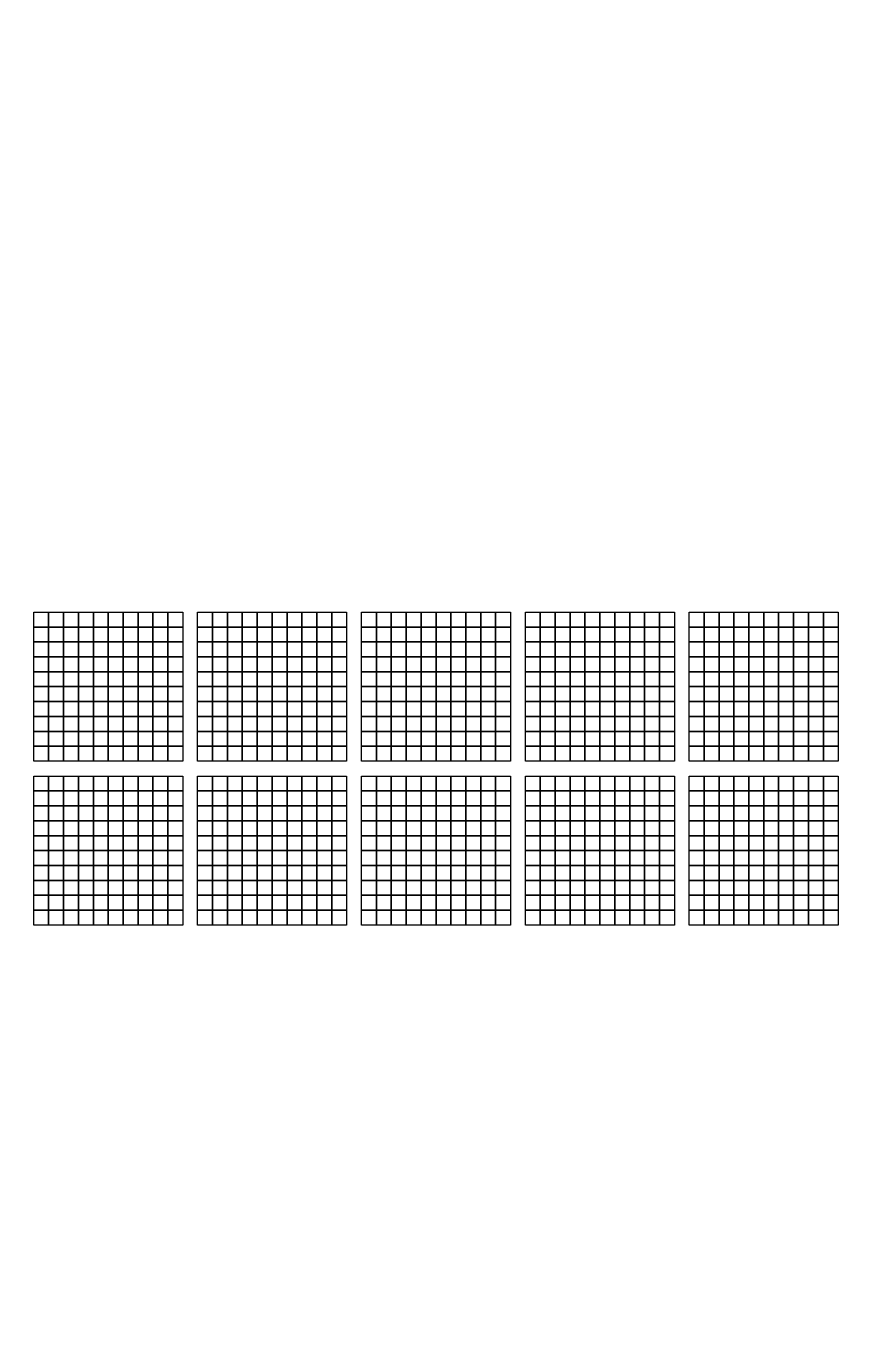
# Model space of a CAD drawing. Header units: millimetres. Extents: x -1746 to 8849, y -4512 to 2568.
# Drawn here: x 2201 to 2751, y -81 to 802 of the extents above; entities that cross this region are included whole.
import ezdxf

# ---------------------------------------------------------------- set-up
doc = ezdxf.new("R2010")
doc.units = ezdxf.units.MM
doc.header["$MEASUREMENT"] = 0

msp = doc.modelspace()

# ---------------------------------------------------------------- linework, layer by layer
for points in [[(2206, 409), (2216, 409), (2216, 399), (2206, 399)], [(2216, 409), (2226, 409), (2226, 399), (2216, 399)], [(2226, 409), (2236, 409), (2236, 399), (2226, 399)], [(2236, 409), (2246, 409), (2246, 399), (2236, 399)], [(2246, 409), (2256, 409), (2256, 399), (2246, 399)], [(2256, 409), (2266, 409), (2266, 399), (2256, 399)], [(2266, 409), (2276, 409), (2276, 399), (2266, 399)], [(2276, 409), (2286, 409), (2286, 399), (2276, 399)], [(2286, 409), (2296, 409), (2296, 399), (2286, 399)], [(2296, 409), (2306, 409), (2306, 399), (2296, 399)], [(2316, 409), (2326, 409), (2326, 399), (2316, 399)], [(2326, 409), (2336, 409), (2336, 399), (2326, 399)], [(2336, 409), (2346, 409), (2346, 399), (2336, 399)], [(2346, 409), (2356, 409), (2356, 399), (2346, 399)], [(2356, 409), (2366, 409), (2366, 399), (2356, 399)], [(2366, 409), (2376, 409), (2376, 399), (2366, 399)], [(2376, 409), (2386, 409), (2386, 399), (2376, 399)], [(2386, 409), (2396, 409), (2396, 399), (2386, 399)], [(2396, 409), (2406, 409), (2406, 399), (2396, 399)], [(2406, 409), (2416, 409), (2416, 399), (2406, 399)], [(2426, 409), (2436, 409), (2436, 399), (2426, 399)], [(2436, 409), (2446, 409), (2446, 399), (2436, 399)], [(2446, 409), (2456, 409), (2456, 399), (2446, 399)], [(2456, 409), (2466, 409), (2466, 399), (2456, 399)], [(2466, 409), (2476, 409), (2476, 399), (2466, 399)], [(2476, 409), (2486, 409), (2486, 399), (2476, 399)], [(2486, 409), (2496, 409), (2496, 399), (2486, 399)], [(2496, 409), (2506, 409), (2506, 399), (2496, 399)], [(2506, 409), (2516, 409), (2516, 399), (2506, 399)], [(2516, 409), (2526, 409), (2526, 399), (2516, 399)], [(2536, 409), (2546, 409), (2546, 399), (2536, 399)], [(2546, 409), (2556, 409), (2556, 399), (2546, 399)], [(2556, 409), (2566, 409), (2566, 399), (2556, 399)], [(2566, 409), (2576, 409), (2576, 399), (2566, 399)], [(2576, 409), (2586, 409), (2586, 399), (2576, 399)], [(2586, 409), (2596, 409), (2596, 399), (2586, 399)], [(2596, 409), (2606, 409), (2606, 399), (2596, 399)], [(2606, 409), (2616, 409), (2616, 399), (2606, 399)], [(2616, 409), (2626, 409), (2626, 399), (2616, 399)], [(2626, 409), (2636, 409), (2636, 399), (2626, 399)], [(2646, 409), (2656, 409), (2656, 399), (2646, 399)], [(2656, 409), (2666, 409), (2666, 399), (2656, 399)], [(2666, 409), (2676, 409), (2676, 399), (2666, 399)], [(2676, 409), (2686, 409), (2686, 399), (2676, 399)], [(2686, 409), (2696, 409), (2696, 399), (2686, 399)], [(2696, 409), (2706, 409), (2706, 399), (2696, 399)], [(2706, 409), (2716, 409), (2716, 399), (2706, 399)], [(2716, 409), (2726, 409), (2726, 399), (2716, 399)], [(2726, 409), (2736, 409), (2736, 399), (2726, 399)], [(2736, 409), (2746, 409), (2746, 399), (2736, 399)], [(2206, 399), (2216, 399), (2216, 389), (2206, 389)], [(2216, 399), (2226, 399), (2226, 389), (2216, 389)], [(2226, 399), (2236, 399), (2236, 389), (2226, 389)], [(2236, 399), (2246, 399), (2246, 389), (2236, 389)], [(2246, 399), (2256, 399), (2256, 389), (2246, 389)], [(2256, 399), (2266, 399), (2266, 389), (2256, 389)], [(2266, 399), (2276, 399), (2276, 389), (2266, 389)], [(2276, 399), (2286, 399), (2286, 389), (2276, 389)], [(2286, 399), (2296, 399), (2296, 389), (2286, 389)], [(2296, 399), (2306, 399), (2306, 389), (2296, 389)], [(2316, 399), (2326, 399), (2326, 389), (2316, 389)], [(2326, 399), (2336, 399), (2336, 389), (2326, 389)], [(2336, 399), (2346, 399), (2346, 389), (2336, 389)], [(2346, 399), (2356, 399), (2356, 389), (2346, 389)], [(2356, 399), (2366, 399), (2366, 389), (2356, 389)], [(2366, 399), (2376, 399), (2376, 389), (2366, 389)], [(2376, 399), (2386, 399), (2386, 389), (2376, 389)], [(2386, 399), (2396, 399), (2396, 389), (2386, 389)], [(2396, 399), (2406, 399), (2406, 389), (2396, 389)], [(2406, 399), (2416, 399), (2416, 389), (2406, 389)], [(2426, 399), (2436, 399), (2436, 389), (2426, 389)], [(2436, 399), (2446, 399), (2446, 389), (2436, 389)], [(2446, 399), (2456, 399), (2456, 389), (2446, 389)], [(2456, 399), (2466, 399), (2466, 389), (2456, 389)], [(2466, 399), (2476, 399), (2476, 389), (2466, 389)], [(2476, 399), (2486, 399), (2486, 389), (2476, 389)], [(2486, 399), (2496, 399), (2496, 389), (2486, 389)], [(2496, 399), (2506, 399), (2506, 389), (2496, 389)], [(2506, 399), (2516, 399), (2516, 389), (2506, 389)], [(2516, 399), (2526, 399), (2526, 389), (2516, 389)], [(2536, 399), (2546, 399), (2546, 389), (2536, 389)], [(2546, 399), (2556, 399), (2556, 389), (2546, 389)], [(2556, 399), (2566, 399), (2566, 389), (2556, 389)], [(2566, 399), (2576, 399), (2576, 389), (2566, 389)], [(2576, 399), (2586, 399), (2586, 389), (2576, 389)], [(2586, 399), (2596, 399), (2596, 389), (2586, 389)], [(2596, 399), (2606, 399), (2606, 389), (2596, 389)], [(2606, 399), (2616, 399), (2616, 389), (2606, 389)], [(2616, 399), (2626, 399), (2626, 389), (2616, 389)], [(2626, 399), (2636, 399), (2636, 389), (2626, 389)], [(2646, 399), (2656, 399), (2656, 389), (2646, 389)], [(2656, 399), (2666, 399), (2666, 389), (2656, 389)], [(2666, 399), (2676, 399), (2676, 389), (2666, 389)], [(2676, 399), (2686, 399), (2686, 389), (2676, 389)], [(2686, 399), (2696, 399), (2696, 389), (2686, 389)], [(2696, 399), (2706, 399), (2706, 389), (2696, 389)], [(2706, 399), (2716, 399), (2716, 389), (2706, 389)], [(2716, 399), (2726, 399), (2726, 389), (2716, 389)], [(2726, 399), (2736, 399), (2736, 389), (2726, 389)], [(2736, 399), (2746, 399), (2746, 389), (2736, 389)], [(2206, 389), (2216, 389), (2216, 379), (2206, 379)], [(2216, 389), (2226, 389), (2226, 379), (2216, 379)], [(2226, 389), (2236, 389), (2236, 379), (2226, 379)], [(2236, 389), (2246, 389), (2246, 379), (2236, 379)], [(2246, 389), (2256, 389), (2256, 379), (2246, 379)], [(2256, 389), (2266, 389), (2266, 379), (2256, 379)], [(2266, 389), (2276, 389), (2276, 379), (2266, 379)], [(2276, 389), (2286, 389), (2286, 379), (2276, 379)], [(2286, 389), (2296, 389), (2296, 379), (2286, 379)], [(2296, 389), (2306, 389), (2306, 379), (2296, 379)], [(2316, 389), (2326, 389), (2326, 379), (2316, 379)], [(2326, 389), (2336, 389), (2336, 379), (2326, 379)], [(2336, 389), (2346, 389), (2346, 379), (2336, 379)], [(2346, 389), (2356, 389), (2356, 379), (2346, 379)], [(2356, 389), (2366, 389), (2366, 379), (2356, 379)], [(2366, 389), (2376, 389), (2376, 379), (2366, 379)], [(2376, 389), (2386, 389), (2386, 379), (2376, 379)], [(2386, 389), (2396, 389), (2396, 379), (2386, 379)], [(2396, 389), (2406, 389), (2406, 379), (2396, 379)], [(2406, 389), (2416, 389), (2416, 379), (2406, 379)], [(2426, 389), (2436, 389), (2436, 379), (2426, 379)], [(2436, 389), (2446, 389), (2446, 379), (2436, 379)], [(2446, 389), (2456, 389), (2456, 379), (2446, 379)], [(2456, 389), (2466, 389), (2466, 379), (2456, 379)], [(2466, 389), (2476, 389), (2476, 379), (2466, 379)], [(2476, 389), (2486, 389), (2486, 379), (2476, 379)], [(2486, 389), (2496, 389), (2496, 379), (2486, 379)], [(2496, 389), (2506, 389), (2506, 379), (2496, 379)], [(2506, 389), (2516, 389), (2516, 379), (2506, 379)], [(2516, 389), (2526, 389), (2526, 379), (2516, 379)], [(2536, 389), (2546, 389), (2546, 379), (2536, 379)], [(2546, 389), (2556, 389), (2556, 379), (2546, 379)], [(2556, 389), (2566, 389), (2566, 379), (2556, 379)], [(2566, 389), (2576, 389), (2576, 379), (2566, 379)], [(2576, 389), (2586, 389), (2586, 379), (2576, 379)], [(2586, 389), (2596, 389), (2596, 379), (2586, 379)], [(2596, 389), (2606, 389), (2606, 379), (2596, 379)], [(2606, 389), (2616, 389), (2616, 379), (2606, 379)], [(2616, 389), (2626, 389), (2626, 379), (2616, 379)], [(2626, 389), (2636, 389), (2636, 379), (2626, 379)], [(2646, 389), (2656, 389), (2656, 379), (2646, 379)], [(2656, 389), (2666, 389), (2666, 379), (2656, 379)], [(2666, 389), (2676, 389), (2676, 379), (2666, 379)], [(2676, 389), (2686, 389), (2686, 379), (2676, 379)], [(2686, 389), (2696, 389), (2696, 379), (2686, 379)], [(2696, 389), (2706, 389), (2706, 379), (2696, 379)], [(2706, 389), (2716, 389), (2716, 379), (2706, 379)], [(2716, 389), (2726, 389), (2726, 379), (2716, 379)], [(2726, 389), (2736, 389), (2736, 379), (2726, 379)], [(2736, 389), (2746, 389), (2746, 379), (2736, 379)], [(2206, 379), (2216, 379), (2216, 369), (2206, 369)], [(2216, 379), (2226, 379), (2226, 369), (2216, 369)], [(2226, 379), (2236, 379), (2236, 369), (2226, 369)], [(2236, 379), (2246, 379), (2246, 369), (2236, 369)], [(2246, 379), (2256, 379), (2256, 369), (2246, 369)], [(2256, 379), (2266, 379), (2266, 369), (2256, 369)], [(2266, 379), (2276, 379), (2276, 369), (2266, 369)], [(2276, 379), (2286, 379), (2286, 369), (2276, 369)], [(2286, 379), (2296, 379), (2296, 369), (2286, 369)], [(2296, 379), (2306, 379), (2306, 369), (2296, 369)], [(2316, 379), (2326, 379), (2326, 369), (2316, 369)], [(2326, 379), (2336, 379), (2336, 369), (2326, 369)], [(2336, 379), (2346, 379), (2346, 369), (2336, 369)], [(2346, 379), (2356, 379), (2356, 369), (2346, 369)], [(2356, 379), (2366, 379), (2366, 369), (2356, 369)], [(2366, 379), (2376, 379), (2376, 369), (2366, 369)], [(2376, 379), (2386, 379), (2386, 369), (2376, 369)], [(2386, 379), (2396, 379), (2396, 369), (2386, 369)], [(2396, 379), (2406, 379), (2406, 369), (2396, 369)], [(2406, 379), (2416, 379), (2416, 369), (2406, 369)], [(2426, 379), (2436, 379), (2436, 369), (2426, 369)], [(2436, 379), (2446, 379), (2446, 369), (2436, 369)], [(2446, 379), (2456, 379), (2456, 369), (2446, 369)], [(2456, 379), (2466, 379), (2466, 369), (2456, 369)], [(2466, 379), (2476, 379), (2476, 369), (2466, 369)], [(2476, 379), (2486, 379), (2486, 369), (2476, 369)], [(2486, 379), (2496, 379), (2496, 369), (2486, 369)], [(2496, 379), (2506, 379), (2506, 369), (2496, 369)], [(2506, 379), (2516, 379), (2516, 369), (2506, 369)], [(2516, 379), (2526, 379), (2526, 369), (2516, 369)], [(2536, 379), (2546, 379), (2546, 369), (2536, 369)], [(2546, 379), (2556, 379), (2556, 369), (2546, 369)], [(2556, 379), (2566, 379), (2566, 369), (2556, 369)], [(2566, 379), (2576, 379), (2576, 369), (2566, 369)], [(2576, 379), (2586, 379), (2586, 369), (2576, 369)], [(2586, 379), (2596, 379), (2596, 369), (2586, 369)], [(2596, 379), (2606, 379), (2606, 369), (2596, 369)], [(2606, 379), (2616, 379), (2616, 369), (2606, 369)], [(2616, 379), (2626, 379), (2626, 369), (2616, 369)], [(2626, 379), (2636, 379), (2636, 369), (2626, 369)], [(2646, 379), (2656, 379), (2656, 369), (2646, 369)], [(2656, 379), (2666, 379), (2666, 369), (2656, 369)], [(2666, 379), (2676, 379), (2676, 369), (2666, 369)], [(2676, 379), (2686, 379), (2686, 369), (2676, 369)], [(2686, 379), (2696, 379), (2696, 369), (2686, 369)], [(2696, 379), (2706, 379), (2706, 369), (2696, 369)], [(2706, 379), (2716, 379), (2716, 369), (2706, 369)], [(2716, 379), (2726, 379), (2726, 369), (2716, 369)], [(2726, 379), (2736, 379), (2736, 369), (2726, 369)], [(2736, 379), (2746, 379), (2746, 369), (2736, 369)], [(2206, 369), (2216, 369), (2216, 359), (2206, 359)], [(2216, 369), (2226, 369), (2226, 359), (2216, 359)], [(2226, 369), (2236, 369), (2236, 359), (2226, 359)], [(2236, 369), (2246, 369), (2246, 359), (2236, 359)], [(2246, 369), (2256, 369), (2256, 359), (2246, 359)], [(2256, 369), (2266, 369), (2266, 359), (2256, 359)], [(2266, 369), (2276, 369), (2276, 359), (2266, 359)], [(2276, 369), (2286, 369), (2286, 359), (2276, 359)], [(2286, 369), (2296, 369), (2296, 359), (2286, 359)], [(2296, 369), (2306, 369), (2306, 359), (2296, 359)], [(2316, 369), (2326, 369), (2326, 359), (2316, 359)], [(2326, 369), (2336, 369), (2336, 359), (2326, 359)], [(2336, 369), (2346, 369), (2346, 359), (2336, 359)], [(2346, 369), (2356, 369), (2356, 359), (2346, 359)], [(2356, 369), (2366, 369), (2366, 359), (2356, 359)], [(2366, 369), (2376, 369), (2376, 359), (2366, 359)], [(2376, 369), (2386, 369), (2386, 359), (2376, 359)], [(2386, 369), (2396, 369), (2396, 359), (2386, 359)], [(2396, 369), (2406, 369), (2406, 359), (2396, 359)], [(2406, 369), (2416, 369), (2416, 359), (2406, 359)], [(2426, 369), (2436, 369), (2436, 359), (2426, 359)], [(2436, 369), (2446, 369), (2446, 359), (2436, 359)], [(2446, 369), (2456, 369), (2456, 359), (2446, 359)], [(2456, 369), (2466, 369), (2466, 359), (2456, 359)], [(2466, 369), (2476, 369), (2476, 359), (2466, 359)], [(2476, 369), (2486, 369), (2486, 359), (2476, 359)], [(2486, 369), (2496, 369), (2496, 359), (2486, 359)], [(2496, 369), (2506, 369), (2506, 359), (2496, 359)], [(2506, 369), (2516, 369), (2516, 359), (2506, 359)], [(2516, 369), (2526, 369), (2526, 359), (2516, 359)], [(2536, 369), (2546, 369), (2546, 359), (2536, 359)], [(2546, 369), (2556, 369), (2556, 359), (2546, 359)], [(2556, 369), (2566, 369), (2566, 359), (2556, 359)], [(2566, 369), (2576, 369), (2576, 359), (2566, 359)], [(2576, 369), (2586, 369), (2586, 359), (2576, 359)], [(2586, 369), (2596, 369), (2596, 359), (2586, 359)], [(2596, 369), (2606, 369), (2606, 359), (2596, 359)], [(2606, 369), (2616, 369), (2616, 359), (2606, 359)], [(2616, 369), (2626, 369), (2626, 359), (2616, 359)], [(2626, 369), (2636, 369), (2636, 359), (2626, 359)], [(2646, 369), (2656, 369), (2656, 359), (2646, 359)], [(2656, 369), (2666, 369), (2666, 359), (2656, 359)], [(2666, 369), (2676, 369), (2676, 359), (2666, 359)], [(2676, 369), (2686, 369), (2686, 359), (2676, 359)], [(2686, 369), (2696, 369), (2696, 359), (2686, 359)], [(2696, 369), (2706, 369), (2706, 359), (2696, 359)], [(2706, 369), (2716, 369), (2716, 359), (2706, 359)], [(2716, 369), (2726, 369), (2726, 359), (2716, 359)], [(2726, 369), (2736, 369), (2736, 359), (2726, 359)], [(2736, 369), (2746, 369), (2746, 359), (2736, 359)], [(2206, 359), (2216, 359), (2216, 349), (2206, 349)], [(2216, 359), (2226, 359), (2226, 349), (2216, 349)], [(2226, 359), (2236, 359), (2236, 349), (2226, 349)], [(2236, 359), (2246, 359), (2246, 349), (2236, 349)], [(2246, 359), (2256, 359), (2256, 349), (2246, 349)], [(2256, 359), (2266, 359), (2266, 349), (2256, 349)], [(2266, 359), (2276, 359), (2276, 349), (2266, 349)], [(2276, 359), (2286, 359), (2286, 349), (2276, 349)], [(2286, 359), (2296, 359), (2296, 349), (2286, 349)], [(2296, 359), (2306, 359), (2306, 349), (2296, 349)], [(2316, 359), (2326, 359), (2326, 349), (2316, 349)], [(2326, 359), (2336, 359), (2336, 349), (2326, 349)], [(2336, 359), (2346, 359), (2346, 349), (2336, 349)], [(2346, 359), (2356, 359), (2356, 349), (2346, 349)], [(2356, 359), (2366, 359), (2366, 349), (2356, 349)], [(2366, 359), (2376, 359), (2376, 349), (2366, 349)], [(2376, 359), (2386, 359), (2386, 349), (2376, 349)], [(2386, 359), (2396, 359), (2396, 349), (2386, 349)], [(2396, 359), (2406, 359), (2406, 349), (2396, 349)], [(2406, 359), (2416, 359), (2416, 349), (2406, 349)], [(2426, 359), (2436, 359), (2436, 349), (2426, 349)], [(2436, 359), (2446, 359), (2446, 349), (2436, 349)], [(2446, 359), (2456, 359), (2456, 349), (2446, 349)], [(2456, 359), (2466, 359), (2466, 349), (2456, 349)], [(2466, 359), (2476, 359), (2476, 349), (2466, 349)], [(2476, 359), (2486, 359), (2486, 349), (2476, 349)], [(2486, 359), (2496, 359), (2496, 349), (2486, 349)], [(2496, 359), (2506, 359), (2506, 349), (2496, 349)], [(2506, 359), (2516, 359), (2516, 349), (2506, 349)], [(2516, 359), (2526, 359), (2526, 349), (2516, 349)], [(2536, 359), (2546, 359), (2546, 349), (2536, 349)], [(2546, 359), (2556, 359), (2556, 349), (2546, 349)], [(2556, 359), (2566, 359), (2566, 349), (2556, 349)], [(2566, 359), (2576, 359), (2576, 349), (2566, 349)], [(2576, 359), (2586, 359), (2586, 349), (2576, 349)], [(2586, 359), (2596, 359), (2596, 349), (2586, 349)], [(2596, 359), (2606, 359), (2606, 349), (2596, 349)], [(2606, 359), (2616, 359), (2616, 349), (2606, 349)], [(2616, 359), (2626, 359), (2626, 349), (2616, 349)], [(2626, 359), (2636, 359), (2636, 349), (2626, 349)], [(2646, 359), (2656, 359), (2656, 349), (2646, 349)], [(2656, 359), (2666, 359), (2666, 349), (2656, 349)], [(2666, 359), (2676, 359), (2676, 349), (2666, 349)], [(2676, 359), (2686, 359), (2686, 349), (2676, 349)], [(2686, 359), (2696, 359), (2696, 349), (2686, 349)], [(2696, 359), (2706, 359), (2706, 349), (2696, 349)], [(2706, 359), (2716, 359), (2716, 349), (2706, 349)], [(2716, 359), (2726, 359), (2726, 349), (2716, 349)], [(2726, 359), (2736, 359), (2736, 349), (2726, 349)], [(2736, 359), (2746, 359), (2746, 349), (2736, 349)], [(2206, 349), (2216, 349), (2216, 339), (2206, 339)], [(2216, 349), (2226, 349), (2226, 339), (2216, 339)], [(2226, 349), (2236, 349), (2236, 339), (2226, 339)], [(2236, 349), (2246, 349), (2246, 339), (2236, 339)], [(2246, 349), (2256, 349), (2256, 339), (2246, 339)], [(2256, 349), (2266, 349), (2266, 339), (2256, 339)], [(2266, 349), (2276, 349), (2276, 339), (2266, 339)], [(2276, 349), (2286, 349), (2286, 339), (2276, 339)], [(2286, 349), (2296, 349), (2296, 339), (2286, 339)], [(2296, 349), (2306, 349), (2306, 339), (2296, 339)], [(2316, 349), (2326, 349), (2326, 339), (2316, 339)], [(2326, 349), (2336, 349), (2336, 339), (2326, 339)], [(2336, 349), (2346, 349), (2346, 339), (2336, 339)], [(2346, 349), (2356, 349), (2356, 339), (2346, 339)], [(2356, 349), (2366, 349), (2366, 339), (2356, 339)], [(2366, 349), (2376, 349), (2376, 339), (2366, 339)], [(2376, 349), (2386, 349), (2386, 339), (2376, 339)], [(2386, 349), (2396, 349), (2396, 339), (2386, 339)], [(2396, 349), (2406, 349), (2406, 339), (2396, 339)], [(2406, 349), (2416, 349), (2416, 339), (2406, 339)], [(2426, 349), (2436, 349), (2436, 339), (2426, 339)], [(2436, 349), (2446, 349), (2446, 339), (2436, 339)], [(2446, 349), (2456, 349), (2456, 339), (2446, 339)], [(2456, 349), (2466, 349), (2466, 339), (2456, 339)], [(2466, 349), (2476, 349), (2476, 339), (2466, 339)], [(2476, 349), (2486, 349), (2486, 339), (2476, 339)], [(2486, 349), (2496, 349), (2496, 339), (2486, 339)], [(2496, 349), (2506, 349), (2506, 339), (2496, 339)], [(2506, 349), (2516, 349), (2516, 339), (2506, 339)], [(2516, 349), (2526, 349), (2526, 339), (2516, 339)], [(2536, 349), (2546, 349), (2546, 339), (2536, 339)], [(2546, 349), (2556, 349), (2556, 339), (2546, 339)], [(2556, 349), (2566, 349), (2566, 339), (2556, 339)], [(2566, 349), (2576, 349), (2576, 339), (2566, 339)], [(2576, 349), (2586, 349), (2586, 339), (2576, 339)], [(2586, 349), (2596, 349), (2596, 339), (2586, 339)], [(2596, 349), (2606, 349), (2606, 339), (2596, 339)], [(2606, 349), (2616, 349), (2616, 339), (2606, 339)], [(2616, 349), (2626, 349), (2626, 339), (2616, 339)], [(2626, 349), (2636, 349), (2636, 339), (2626, 339)], [(2646, 349), (2656, 349), (2656, 339), (2646, 339)], [(2656, 349), (2666, 349), (2666, 339), (2656, 339)], [(2666, 349), (2676, 349), (2676, 339), (2666, 339)], [(2676, 349), (2686, 349), (2686, 339), (2676, 339)], [(2686, 349), (2696, 349), (2696, 339), (2686, 339)], [(2696, 349), (2706, 349), (2706, 339), (2696, 339)], [(2706, 349), (2716, 349), (2716, 339), (2706, 339)], [(2716, 349), (2726, 349), (2726, 339), (2716, 339)], [(2726, 349), (2736, 349), (2736, 339), (2726, 339)], [(2736, 349), (2746, 349), (2746, 339), (2736, 339)], [(2206, 339), (2216, 339), (2216, 329), (2206, 329)], [(2216, 339), (2226, 339), (2226, 329), (2216, 329)], [(2226, 339), (2236, 339), (2236, 329), (2226, 329)], [(2236, 339), (2246, 339), (2246, 329), (2236, 329)], [(2246, 339), (2256, 339), (2256, 329), (2246, 329)], [(2256, 339), (2266, 339), (2266, 329), (2256, 329)], [(2266, 339), (2276, 339), (2276, 329), (2266, 329)], [(2276, 339), (2286, 339), (2286, 329), (2276, 329)], [(2286, 339), (2296, 339), (2296, 329), (2286, 329)], [(2296, 339), (2306, 339), (2306, 329), (2296, 329)], [(2316, 339), (2326, 339), (2326, 329), (2316, 329)], [(2326, 339), (2336, 339), (2336, 329), (2326, 329)], [(2336, 339), (2346, 339), (2346, 329), (2336, 329)], [(2346, 339), (2356, 339), (2356, 329), (2346, 329)], [(2356, 339), (2366, 339), (2366, 329), (2356, 329)], [(2366, 339), (2376, 339), (2376, 329), (2366, 329)], [(2376, 339), (2386, 339), (2386, 329), (2376, 329)], [(2386, 339), (2396, 339), (2396, 329), (2386, 329)], [(2396, 339), (2406, 339), (2406, 329), (2396, 329)], [(2406, 339), (2416, 339), (2416, 329), (2406, 329)], [(2426, 339), (2436, 339), (2436, 329), (2426, 329)], [(2436, 339), (2446, 339), (2446, 329), (2436, 329)], [(2446, 339), (2456, 339), (2456, 329), (2446, 329)], [(2456, 339), (2466, 339), (2466, 329), (2456, 329)], [(2466, 339), (2476, 339), (2476, 329), (2466, 329)], [(2476, 339), (2486, 339), (2486, 329), (2476, 329)], [(2486, 339), (2496, 339), (2496, 329), (2486, 329)], [(2496, 339), (2506, 339), (2506, 329), (2496, 329)], [(2506, 339), (2516, 339), (2516, 329), (2506, 329)], [(2516, 339), (2526, 339), (2526, 329), (2516, 329)], [(2536, 339), (2546, 339), (2546, 329), (2536, 329)], [(2546, 339), (2556, 339), (2556, 329), (2546, 329)], [(2556, 339), (2566, 339), (2566, 329), (2556, 329)], [(2566, 339), (2576, 339), (2576, 329), (2566, 329)], [(2576, 339), (2586, 339), (2586, 329), (2576, 329)], [(2586, 339), (2596, 339), (2596, 329), (2586, 329)], [(2596, 339), (2606, 339), (2606, 329), (2596, 329)], [(2606, 339), (2616, 339), (2616, 329), (2606, 329)], [(2616, 339), (2626, 339), (2626, 329), (2616, 329)], [(2626, 339), (2636, 339), (2636, 329), (2626, 329)], [(2646, 339), (2656, 339), (2656, 329), (2646, 329)], [(2656, 339), (2666, 339), (2666, 329), (2656, 329)], [(2666, 339), (2676, 339), (2676, 329), (2666, 329)], [(2676, 339), (2686, 339), (2686, 329), (2676, 329)], [(2686, 339), (2696, 339), (2696, 329), (2686, 329)], [(2696, 339), (2706, 339), (2706, 329), (2696, 329)], [(2706, 339), (2716, 339), (2716, 329), (2706, 329)], [(2716, 339), (2726, 339), (2726, 329), (2716, 329)], [(2726, 339), (2736, 339), (2736, 329), (2726, 329)], [(2736, 339), (2746, 339), (2746, 329), (2736, 329)], [(2206, 329), (2216, 329), (2216, 319), (2206, 319)], [(2216, 329), (2226, 329), (2226, 319), (2216, 319)], [(2226, 329), (2236, 329), (2236, 319), (2226, 319)], [(2236, 329), (2246, 329), (2246, 319), (2236, 319)], [(2246, 329), (2256, 329), (2256, 319), (2246, 319)], [(2256, 329), (2266, 329), (2266, 319), (2256, 319)], [(2266, 329), (2276, 329), (2276, 319), (2266, 319)], [(2276, 329), (2286, 329), (2286, 319), (2276, 319)], [(2286, 329), (2296, 329), (2296, 319), (2286, 319)], [(2296, 329), (2306, 329), (2306, 319), (2296, 319)], [(2316, 329), (2326, 329), (2326, 319), (2316, 319)], [(2326, 329), (2336, 329), (2336, 319), (2326, 319)], [(2336, 329), (2346, 329), (2346, 319), (2336, 319)], [(2346, 329), (2356, 329), (2356, 319), (2346, 319)], [(2356, 329), (2366, 329), (2366, 319), (2356, 319)], [(2366, 329), (2376, 329), (2376, 319), (2366, 319)], [(2376, 329), (2386, 329), (2386, 319), (2376, 319)], [(2386, 329), (2396, 329), (2396, 319), (2386, 319)], [(2396, 329), (2406, 329), (2406, 319), (2396, 319)], [(2406, 329), (2416, 329), (2416, 319), (2406, 319)], [(2426, 329), (2436, 329), (2436, 319), (2426, 319)], [(2436, 329), (2446, 329), (2446, 319), (2436, 319)], [(2446, 329), (2456, 329), (2456, 319), (2446, 319)], [(2456, 329), (2466, 329), (2466, 319), (2456, 319)], [(2466, 329), (2476, 329), (2476, 319), (2466, 319)], [(2476, 329), (2486, 329), (2486, 319), (2476, 319)], [(2486, 329), (2496, 329), (2496, 319), (2486, 319)], [(2496, 329), (2506, 329), (2506, 319), (2496, 319)], [(2506, 329), (2516, 329), (2516, 319), (2506, 319)], [(2516, 329), (2526, 329), (2526, 319), (2516, 319)], [(2536, 329), (2546, 329), (2546, 319), (2536, 319)], [(2546, 329), (2556, 329), (2556, 319), (2546, 319)], [(2556, 329), (2566, 329), (2566, 319), (2556, 319)], [(2566, 329), (2576, 329), (2576, 319), (2566, 319)], [(2576, 329), (2586, 329), (2586, 319), (2576, 319)], [(2586, 329), (2596, 329), (2596, 319), (2586, 319)], [(2596, 329), (2606, 329), (2606, 319), (2596, 319)], [(2606, 329), (2616, 329), (2616, 319), (2606, 319)], [(2616, 329), (2626, 329), (2626, 319), (2616, 319)], [(2626, 329), (2636, 329), (2636, 319), (2626, 319)], [(2646, 329), (2656, 329), (2656, 319), (2646, 319)], [(2656, 329), (2666, 329), (2666, 319), (2656, 319)], [(2666, 329), (2676, 329), (2676, 319), (2666, 319)], [(2676, 329), (2686, 329), (2686, 319), (2676, 319)], [(2686, 329), (2696, 329), (2696, 319), (2686, 319)], [(2696, 329), (2706, 329), (2706, 319), (2696, 319)], [(2706, 329), (2716, 329), (2716, 319), (2706, 319)], [(2716, 329), (2726, 329), (2726, 319), (2716, 319)], [(2726, 329), (2736, 329), (2736, 319), (2726, 319)], [(2736, 329), (2746, 329), (2746, 319), (2736, 319)], [(2206, 319), (2216, 319), (2216, 309), (2206, 309)], [(2216, 319), (2226, 319), (2226, 309), (2216, 309)], [(2226, 319), (2236, 319), (2236, 309), (2226, 309)], [(2236, 319), (2246, 319), (2246, 309), (2236, 309)], [(2246, 319), (2256, 319), (2256, 309), (2246, 309)], [(2256, 319), (2266, 319), (2266, 309), (2256, 309)], [(2266, 319), (2276, 319), (2276, 309), (2266, 309)], [(2276, 319), (2286, 319), (2286, 309), (2276, 309)], [(2286, 319), (2296, 319), (2296, 309), (2286, 309)], [(2296, 319), (2306, 319), (2306, 309), (2296, 309)], [(2316, 319), (2326, 319), (2326, 309), (2316, 309)], [(2326, 319), (2336, 319), (2336, 309), (2326, 309)], [(2336, 319), (2346, 319), (2346, 309), (2336, 309)], [(2346, 319), (2356, 319), (2356, 309), (2346, 309)], [(2356, 319), (2366, 319), (2366, 309), (2356, 309)], [(2366, 319), (2376, 319), (2376, 309), (2366, 309)], [(2376, 319), (2386, 319), (2386, 309), (2376, 309)], [(2386, 319), (2396, 319), (2396, 309), (2386, 309)], [(2396, 319), (2406, 319), (2406, 309), (2396, 309)], [(2406, 319), (2416, 319), (2416, 309), (2406, 309)], [(2426, 319), (2436, 319), (2436, 309), (2426, 309)], [(2436, 319), (2446, 319), (2446, 309), (2436, 309)], [(2446, 319), (2456, 319), (2456, 309), (2446, 309)], [(2456, 319), (2466, 319), (2466, 309), (2456, 309)], [(2466, 319), (2476, 319), (2476, 309), (2466, 309)], [(2476, 319), (2486, 319), (2486, 309), (2476, 309)], [(2486, 319), (2496, 319), (2496, 309), (2486, 309)], [(2496, 319), (2506, 319), (2506, 309), (2496, 309)], [(2506, 319), (2516, 319), (2516, 309), (2506, 309)], [(2516, 319), (2526, 319), (2526, 309), (2516, 309)], [(2536, 319), (2546, 319), (2546, 309), (2536, 309)], [(2546, 319), (2556, 319), (2556, 309), (2546, 309)], [(2556, 319), (2566, 319), (2566, 309), (2556, 309)], [(2566, 319), (2576, 319), (2576, 309), (2566, 309)], [(2576, 319), (2586, 319), (2586, 309), (2576, 309)], [(2586, 319), (2596, 319), (2596, 309), (2586, 309)], [(2596, 319), (2606, 319), (2606, 309), (2596, 309)], [(2606, 319), (2616, 319), (2616, 309), (2606, 309)], [(2616, 319), (2626, 319), (2626, 309), (2616, 309)], [(2626, 319), (2636, 319), (2636, 309), (2626, 309)], [(2646, 319), (2656, 319), (2656, 309), (2646, 309)], [(2656, 319), (2666, 319), (2666, 309), (2656, 309)], [(2666, 319), (2676, 319), (2676, 309), (2666, 309)], [(2676, 319), (2686, 319), (2686, 309), (2676, 309)], [(2686, 319), (2696, 319), (2696, 309), (2686, 309)], [(2696, 319), (2706, 319), (2706, 309), (2696, 309)], [(2706, 319), (2716, 319), (2716, 309), (2706, 309)], [(2716, 319), (2726, 319), (2726, 309), (2716, 309)], [(2726, 319), (2736, 319), (2736, 309), (2726, 309)], [(2736, 319), (2746, 319), (2746, 309), (2736, 309)], [(2206, 299), (2216, 299), (2216, 289), (2206, 289)], [(2216, 299), (2226, 299), (2226, 289), (2216, 289)], [(2226, 299), (2236, 299), (2236, 289), (2226, 289)], [(2236, 299), (2246, 299), (2246, 289), (2236, 289)], [(2246, 299), (2256, 299), (2256, 289), (2246, 289)], [(2256, 299), (2266, 299), (2266, 289), (2256, 289)], [(2266, 299), (2276, 299), (2276, 289), (2266, 289)], [(2276, 299), (2286, 299), (2286, 289), (2276, 289)], [(2286, 299), (2296, 299), (2296, 289), (2286, 289)], [(2296, 299), (2306, 299), (2306, 289), (2296, 289)], [(2316, 299), (2326, 299), (2326, 289), (2316, 289)], [(2326, 299), (2336, 299), (2336, 289), (2326, 289)], [(2336, 299), (2346, 299), (2346, 289), (2336, 289)], [(2346, 299), (2356, 299), (2356, 289), (2346, 289)], [(2356, 299), (2366, 299), (2366, 289), (2356, 289)], [(2366, 299), (2376, 299), (2376, 289), (2366, 289)], [(2376, 299), (2386, 299), (2386, 289), (2376, 289)], [(2386, 299), (2396, 299), (2396, 289), (2386, 289)], [(2396, 299), (2406, 299), (2406, 289), (2396, 289)], [(2406, 299), (2416, 299), (2416, 289), (2406, 289)], [(2426, 299), (2436, 299), (2436, 289), (2426, 289)], [(2436, 299), (2446, 299), (2446, 289), (2436, 289)], [(2446, 299), (2456, 299), (2456, 289), (2446, 289)], [(2456, 299), (2466, 299), (2466, 289), (2456, 289)], [(2466, 299), (2476, 299), (2476, 289), (2466, 289)], [(2476, 299), (2486, 299), (2486, 289), (2476, 289)], [(2486, 299), (2496, 299), (2496, 289), (2486, 289)], [(2496, 299), (2506, 299), (2506, 289), (2496, 289)], [(2506, 299), (2516, 299), (2516, 289), (2506, 289)], [(2516, 299), (2526, 299), (2526, 289), (2516, 289)], [(2536, 299), (2546, 299), (2546, 289), (2536, 289)], [(2546, 299), (2556, 299), (2556, 289), (2546, 289)], [(2556, 299), (2566, 299), (2566, 289), (2556, 289)], [(2566, 299), (2576, 299), (2576, 289), (2566, 289)], [(2576, 299), (2586, 299), (2586, 289), (2576, 289)], [(2586, 299), (2596, 299), (2596, 289), (2586, 289)], [(2596, 299), (2606, 299), (2606, 289), (2596, 289)], [(2606, 299), (2616, 299), (2616, 289), (2606, 289)], [(2616, 299), (2626, 299), (2626, 289), (2616, 289)], [(2626, 299), (2636, 299), (2636, 289), (2626, 289)], [(2646, 299), (2656, 299), (2656, 289), (2646, 289)], [(2656, 299), (2666, 299), (2666, 289), (2656, 289)], [(2666, 299), (2676, 299), (2676, 289), (2666, 289)], [(2676, 299), (2686, 299), (2686, 289), (2676, 289)], [(2686, 299), (2696, 299), (2696, 289), (2686, 289)], [(2696, 299), (2706, 299), (2706, 289), (2696, 289)], [(2706, 299), (2716, 299), (2716, 289), (2706, 289)], [(2716, 299), (2726, 299), (2726, 289), (2716, 289)], [(2726, 299), (2736, 299), (2736, 289), (2726, 289)], [(2736, 299), (2746, 299), (2746, 289), (2736, 289)], [(2206, 289), (2216, 289), (2216, 279), (2206, 279)], [(2216, 289), (2226, 289), (2226, 279), (2216, 279)], [(2226, 289), (2236, 289), (2236, 279), (2226, 279)], [(2236, 289), (2246, 289), (2246, 279), (2236, 279)], [(2246, 289), (2256, 289), (2256, 279), (2246, 279)], [(2256, 289), (2266, 289), (2266, 279), (2256, 279)], [(2266, 289), (2276, 289), (2276, 279), (2266, 279)], [(2276, 289), (2286, 289), (2286, 279), (2276, 279)], [(2286, 289), (2296, 289), (2296, 279), (2286, 279)], [(2296, 289), (2306, 289), (2306, 279), (2296, 279)], [(2316, 289), (2326, 289), (2326, 279), (2316, 279)], [(2326, 289), (2336, 289), (2336, 279), (2326, 279)], [(2336, 289), (2346, 289), (2346, 279), (2336, 279)], [(2346, 289), (2356, 289), (2356, 279), (2346, 279)], [(2356, 289), (2366, 289), (2366, 279), (2356, 279)], [(2366, 289), (2376, 289), (2376, 279), (2366, 279)], [(2376, 289), (2386, 289), (2386, 279), (2376, 279)], [(2386, 289), (2396, 289), (2396, 279), (2386, 279)], [(2396, 289), (2406, 289), (2406, 279), (2396, 279)], [(2406, 289), (2416, 289), (2416, 279), (2406, 279)], [(2426, 289), (2436, 289), (2436, 279), (2426, 279)], [(2436, 289), (2446, 289), (2446, 279), (2436, 279)], [(2446, 289), (2456, 289), (2456, 279), (2446, 279)], [(2456, 289), (2466, 289), (2466, 279), (2456, 279)], [(2466, 289), (2476, 289), (2476, 279), (2466, 279)], [(2476, 289), (2486, 289), (2486, 279), (2476, 279)], [(2486, 289), (2496, 289), (2496, 279), (2486, 279)], [(2496, 289), (2506, 289), (2506, 279), (2496, 279)], [(2506, 289), (2516, 289), (2516, 279), (2506, 279)], [(2516, 289), (2526, 289), (2526, 279), (2516, 279)], [(2536, 289), (2546, 289), (2546, 279), (2536, 279)], [(2546, 289), (2556, 289), (2556, 279), (2546, 279)], [(2556, 289), (2566, 289), (2566, 279), (2556, 279)], [(2566, 289), (2576, 289), (2576, 279), (2566, 279)], [(2576, 289), (2586, 289), (2586, 279), (2576, 279)], [(2586, 289), (2596, 289), (2596, 279), (2586, 279)], [(2596, 289), (2606, 289), (2606, 279), (2596, 279)], [(2606, 289), (2616, 289), (2616, 279), (2606, 279)], [(2616, 289), (2626, 289), (2626, 279), (2616, 279)], [(2626, 289), (2636, 289), (2636, 279), (2626, 279)], [(2646, 289), (2656, 289), (2656, 279), (2646, 279)], [(2656, 289), (2666, 289), (2666, 279), (2656, 279)], [(2666, 289), (2676, 289), (2676, 279), (2666, 279)], [(2676, 289), (2686, 289), (2686, 279), (2676, 279)], [(2686, 289), (2696, 289), (2696, 279), (2686, 279)], [(2696, 289), (2706, 289), (2706, 279), (2696, 279)], [(2706, 289), (2716, 289), (2716, 279), (2706, 279)], [(2716, 289), (2726, 289), (2726, 279), (2716, 279)], [(2726, 289), (2736, 289), (2736, 279), (2726, 279)], [(2736, 289), (2746, 289), (2746, 279), (2736, 279)], [(2206, 279), (2216, 279), (2216, 269), (2206, 269)], [(2216, 279), (2226, 279), (2226, 269), (2216, 269)], [(2226, 279), (2236, 279), (2236, 269), (2226, 269)], [(2236, 279), (2246, 279), (2246, 269), (2236, 269)], [(2246, 279), (2256, 279), (2256, 269), (2246, 269)], [(2256, 279), (2266, 279), (2266, 269), (2256, 269)], [(2266, 279), (2276, 279), (2276, 269), (2266, 269)], [(2276, 279), (2286, 279), (2286, 269), (2276, 269)], [(2286, 279), (2296, 279), (2296, 269), (2286, 269)], [(2296, 279), (2306, 279), (2306, 269), (2296, 269)], [(2316, 279), (2326, 279), (2326, 269), (2316, 269)], [(2326, 279), (2336, 279), (2336, 269), (2326, 269)], [(2336, 279), (2346, 279), (2346, 269), (2336, 269)], [(2346, 279), (2356, 279), (2356, 269), (2346, 269)], [(2356, 279), (2366, 279), (2366, 269), (2356, 269)], [(2366, 279), (2376, 279), (2376, 269), (2366, 269)], [(2376, 279), (2386, 279), (2386, 269), (2376, 269)], [(2386, 279), (2396, 279), (2396, 269), (2386, 269)], [(2396, 279), (2406, 279), (2406, 269), (2396, 269)], [(2406, 279), (2416, 279), (2416, 269), (2406, 269)], [(2426, 279), (2436, 279), (2436, 269), (2426, 269)], [(2436, 279), (2446, 279), (2446, 269), (2436, 269)], [(2446, 279), (2456, 279), (2456, 269), (2446, 269)], [(2456, 279), (2466, 279), (2466, 269), (2456, 269)], [(2466, 279), (2476, 279), (2476, 269), (2466, 269)], [(2476, 279), (2486, 279), (2486, 269), (2476, 269)], [(2486, 279), (2496, 279), (2496, 269), (2486, 269)], [(2496, 279), (2506, 279), (2506, 269), (2496, 269)], [(2506, 279), (2516, 279), (2516, 269), (2506, 269)], [(2516, 279), (2526, 279), (2526, 269), (2516, 269)], [(2536, 279), (2546, 279), (2546, 269), (2536, 269)], [(2546, 279), (2556, 279), (2556, 269), (2546, 269)], [(2556, 279), (2566, 279), (2566, 269), (2556, 269)], [(2566, 279), (2576, 279), (2576, 269), (2566, 269)], [(2576, 279), (2586, 279), (2586, 269), (2576, 269)], [(2586, 279), (2596, 279), (2596, 269), (2586, 269)], [(2596, 279), (2606, 279), (2606, 269), (2596, 269)], [(2606, 279), (2616, 279), (2616, 269), (2606, 269)], [(2616, 279), (2626, 279), (2626, 269), (2616, 269)], [(2626, 279), (2636, 279), (2636, 269), (2626, 269)], [(2646, 279), (2656, 279), (2656, 269), (2646, 269)], [(2656, 279), (2666, 279), (2666, 269), (2656, 269)], [(2666, 279), (2676, 279), (2676, 269), (2666, 269)], [(2676, 279), (2686, 279), (2686, 269), (2676, 269)], [(2686, 279), (2696, 279), (2696, 269), (2686, 269)], [(2696, 279), (2706, 279), (2706, 269), (2696, 269)], [(2706, 279), (2716, 279), (2716, 269), (2706, 269)], [(2716, 279), (2726, 279), (2726, 269), (2716, 269)], [(2726, 279), (2736, 279), (2736, 269), (2726, 269)], [(2736, 279), (2746, 279), (2746, 269), (2736, 269)], [(2206, 269), (2216, 269), (2216, 259), (2206, 259)], [(2216, 269), (2226, 269), (2226, 259), (2216, 259)], [(2226, 269), (2236, 269), (2236, 259), (2226, 259)], [(2236, 269), (2246, 269), (2246, 259), (2236, 259)], [(2246, 269), (2256, 269), (2256, 259), (2246, 259)], [(2256, 269), (2266, 269), (2266, 259), (2256, 259)], [(2266, 269), (2276, 269), (2276, 259), (2266, 259)], [(2276, 269), (2286, 269), (2286, 259), (2276, 259)], [(2286, 269), (2296, 269), (2296, 259), (2286, 259)], [(2296, 269), (2306, 269), (2306, 259), (2296, 259)], [(2316, 269), (2326, 269), (2326, 259), (2316, 259)], [(2326, 269), (2336, 269), (2336, 259), (2326, 259)], [(2336, 269), (2346, 269), (2346, 259), (2336, 259)], [(2346, 269), (2356, 269), (2356, 259), (2346, 259)], [(2356, 269), (2366, 269), (2366, 259), (2356, 259)], [(2366, 269), (2376, 269), (2376, 259), (2366, 259)], [(2376, 269), (2386, 269), (2386, 259), (2376, 259)], [(2386, 269), (2396, 269), (2396, 259), (2386, 259)], [(2396, 269), (2406, 269), (2406, 259), (2396, 259)], [(2406, 269), (2416, 269), (2416, 259), (2406, 259)], [(2426, 269), (2436, 269), (2436, 259), (2426, 259)], [(2436, 269), (2446, 269), (2446, 259), (2436, 259)], [(2446, 269), (2456, 269), (2456, 259), (2446, 259)], [(2456, 269), (2466, 269), (2466, 259), (2456, 259)], [(2466, 269), (2476, 269), (2476, 259), (2466, 259)], [(2476, 269), (2486, 269), (2486, 259), (2476, 259)], [(2486, 269), (2496, 269), (2496, 259), (2486, 259)], [(2496, 269), (2506, 269), (2506, 259), (2496, 259)], [(2506, 269), (2516, 269), (2516, 259), (2506, 259)], [(2516, 269), (2526, 269), (2526, 259), (2516, 259)], [(2536, 269), (2546, 269), (2546, 259), (2536, 259)], [(2546, 269), (2556, 269), (2556, 259), (2546, 259)], [(2556, 269), (2566, 269), (2566, 259), (2556, 259)], [(2566, 269), (2576, 269), (2576, 259), (2566, 259)], [(2576, 269), (2586, 269), (2586, 259), (2576, 259)], [(2586, 269), (2596, 269), (2596, 259), (2586, 259)], [(2596, 269), (2606, 269), (2606, 259), (2596, 259)], [(2606, 269), (2616, 269), (2616, 259), (2606, 259)], [(2616, 269), (2626, 269), (2626, 259), (2616, 259)], [(2626, 269), (2636, 269), (2636, 259), (2626, 259)], [(2646, 269), (2656, 269), (2656, 259), (2646, 259)], [(2656, 269), (2666, 269), (2666, 259), (2656, 259)], [(2666, 269), (2676, 269), (2676, 259), (2666, 259)], [(2676, 269), (2686, 269), (2686, 259), (2676, 259)], [(2686, 269), (2696, 269), (2696, 259), (2686, 259)], [(2696, 269), (2706, 269), (2706, 259), (2696, 259)], [(2706, 269), (2716, 269), (2716, 259), (2706, 259)], [(2716, 269), (2726, 269), (2726, 259), (2716, 259)], [(2726, 269), (2736, 269), (2736, 259), (2726, 259)], [(2736, 269), (2746, 269), (2746, 259), (2736, 259)], [(2206, 259), (2216, 259), (2216, 249), (2206, 249)], [(2216, 259), (2226, 259), (2226, 249), (2216, 249)], [(2226, 259), (2236, 259), (2236, 249), (2226, 249)], [(2236, 259), (2246, 259), (2246, 249), (2236, 249)], [(2246, 259), (2256, 259), (2256, 249), (2246, 249)], [(2256, 259), (2266, 259), (2266, 249), (2256, 249)], [(2266, 259), (2276, 259), (2276, 249), (2266, 249)], [(2276, 259), (2286, 259), (2286, 249), (2276, 249)], [(2286, 259), (2296, 259), (2296, 249), (2286, 249)], [(2296, 259), (2306, 259), (2306, 249), (2296, 249)], [(2316, 259), (2326, 259), (2326, 249), (2316, 249)], [(2326, 259), (2336, 259), (2336, 249), (2326, 249)], [(2336, 259), (2346, 259), (2346, 249), (2336, 249)], [(2346, 259), (2356, 259), (2356, 249), (2346, 249)], [(2356, 259), (2366, 259), (2366, 249), (2356, 249)], [(2366, 259), (2376, 259), (2376, 249), (2366, 249)], [(2376, 259), (2386, 259), (2386, 249), (2376, 249)], [(2386, 259), (2396, 259), (2396, 249), (2386, 249)], [(2396, 259), (2406, 259), (2406, 249), (2396, 249)], [(2406, 259), (2416, 259), (2416, 249), (2406, 249)], [(2426, 259), (2436, 259), (2436, 249), (2426, 249)], [(2436, 259), (2446, 259), (2446, 249), (2436, 249)], [(2446, 259), (2456, 259), (2456, 249), (2446, 249)], [(2456, 259), (2466, 259), (2466, 249), (2456, 249)], [(2466, 259), (2476, 259), (2476, 249), (2466, 249)], [(2476, 259), (2486, 259), (2486, 249), (2476, 249)], [(2486, 259), (2496, 259), (2496, 249), (2486, 249)], [(2496, 259), (2506, 259), (2506, 249), (2496, 249)], [(2506, 259), (2516, 259), (2516, 249), (2506, 249)], [(2516, 259), (2526, 259), (2526, 249), (2516, 249)], [(2536, 259), (2546, 259), (2546, 249), (2536, 249)], [(2546, 259), (2556, 259), (2556, 249), (2546, 249)], [(2556, 259), (2566, 259), (2566, 249), (2556, 249)], [(2566, 259), (2576, 259), (2576, 249), (2566, 249)], [(2576, 259), (2586, 259), (2586, 249), (2576, 249)], [(2586, 259), (2596, 259), (2596, 249), (2586, 249)], [(2596, 259), (2606, 259), (2606, 249), (2596, 249)], [(2606, 259), (2616, 259), (2616, 249), (2606, 249)], [(2616, 259), (2626, 259), (2626, 249), (2616, 249)], [(2626, 259), (2636, 259), (2636, 249), (2626, 249)], [(2646, 259), (2656, 259), (2656, 249), (2646, 249)], [(2656, 259), (2666, 259), (2666, 249), (2656, 249)], [(2666, 259), (2676, 259), (2676, 249), (2666, 249)], [(2676, 259), (2686, 259), (2686, 249), (2676, 249)], [(2686, 259), (2696, 259), (2696, 249), (2686, 249)], [(2696, 259), (2706, 259), (2706, 249), (2696, 249)], [(2706, 259), (2716, 259), (2716, 249), (2706, 249)], [(2716, 259), (2726, 259), (2726, 249), (2716, 249)], [(2726, 259), (2736, 259), (2736, 249), (2726, 249)], [(2736, 259), (2746, 259), (2746, 249), (2736, 249)], [(2206, 249), (2216, 249), (2216, 239), (2206, 239)], [(2216, 249), (2226, 249), (2226, 239), (2216, 239)], [(2226, 249), (2236, 249), (2236, 239), (2226, 239)], [(2236, 249), (2246, 249), (2246, 239), (2236, 239)], [(2246, 249), (2256, 249), (2256, 239), (2246, 239)], [(2256, 249), (2266, 249), (2266, 239), (2256, 239)], [(2266, 249), (2276, 249), (2276, 239), (2266, 239)], [(2276, 249), (2286, 249), (2286, 239), (2276, 239)], [(2286, 249), (2296, 249), (2296, 239), (2286, 239)], [(2296, 249), (2306, 249), (2306, 239), (2296, 239)], [(2316, 249), (2326, 249), (2326, 239), (2316, 239)], [(2326, 249), (2336, 249), (2336, 239), (2326, 239)], [(2336, 249), (2346, 249), (2346, 239), (2336, 239)], [(2346, 249), (2356, 249), (2356, 239), (2346, 239)], [(2356, 249), (2366, 249), (2366, 239), (2356, 239)], [(2366, 249), (2376, 249), (2376, 239), (2366, 239)], [(2376, 249), (2386, 249), (2386, 239), (2376, 239)], [(2386, 249), (2396, 249), (2396, 239), (2386, 239)], [(2396, 249), (2406, 249), (2406, 239), (2396, 239)], [(2406, 249), (2416, 249), (2416, 239), (2406, 239)], [(2426, 249), (2436, 249), (2436, 239), (2426, 239)], [(2436, 249), (2446, 249), (2446, 239), (2436, 239)], [(2446, 249), (2456, 249), (2456, 239), (2446, 239)], [(2456, 249), (2466, 249), (2466, 239), (2456, 239)], [(2466, 249), (2476, 249), (2476, 239), (2466, 239)], [(2476, 249), (2486, 249), (2486, 239), (2476, 239)], [(2486, 249), (2496, 249), (2496, 239), (2486, 239)], [(2496, 249), (2506, 249), (2506, 239), (2496, 239)], [(2506, 249), (2516, 249), (2516, 239), (2506, 239)], [(2516, 249), (2526, 249), (2526, 239), (2516, 239)], [(2536, 249), (2546, 249), (2546, 239), (2536, 239)], [(2546, 249), (2556, 249), (2556, 239), (2546, 239)], [(2556, 249), (2566, 249), (2566, 239), (2556, 239)], [(2566, 249), (2576, 249), (2576, 239), (2566, 239)], [(2576, 249), (2586, 249), (2586, 239), (2576, 239)], [(2586, 249), (2596, 249), (2596, 239), (2586, 239)], [(2596, 249), (2606, 249), (2606, 239), (2596, 239)], [(2606, 249), (2616, 249), (2616, 239), (2606, 239)], [(2616, 249), (2626, 249), (2626, 239), (2616, 239)], [(2626, 249), (2636, 249), (2636, 239), (2626, 239)], [(2646, 249), (2656, 249), (2656, 239), (2646, 239)], [(2656, 249), (2666, 249), (2666, 239), (2656, 239)], [(2666, 249), (2676, 249), (2676, 239), (2666, 239)], [(2676, 249), (2686, 249), (2686, 239), (2676, 239)], [(2686, 249), (2696, 249), (2696, 239), (2686, 239)], [(2696, 249), (2706, 249), (2706, 239), (2696, 239)], [(2706, 249), (2716, 249), (2716, 239), (2706, 239)], [(2716, 249), (2726, 249), (2726, 239), (2716, 239)], [(2726, 249), (2736, 249), (2736, 239), (2726, 239)], [(2736, 249), (2746, 249), (2746, 239), (2736, 239)], [(2206, 239), (2216, 239), (2216, 229), (2206, 229)], [(2216, 239), (2226, 239), (2226, 229), (2216, 229)], [(2226, 239), (2236, 239), (2236, 229), (2226, 229)], [(2236, 239), (2246, 239), (2246, 229), (2236, 229)], [(2246, 239), (2256, 239), (2256, 229), (2246, 229)], [(2256, 239), (2266, 239), (2266, 229), (2256, 229)], [(2266, 239), (2276, 239), (2276, 229), (2266, 229)], [(2276, 239), (2286, 239), (2286, 229), (2276, 229)], [(2286, 239), (2296, 239), (2296, 229), (2286, 229)], [(2296, 239), (2306, 239), (2306, 229), (2296, 229)], [(2316, 239), (2326, 239), (2326, 229), (2316, 229)], [(2326, 239), (2336, 239), (2336, 229), (2326, 229)], [(2336, 239), (2346, 239), (2346, 229), (2336, 229)], [(2346, 239), (2356, 239), (2356, 229), (2346, 229)], [(2356, 239), (2366, 239), (2366, 229), (2356, 229)], [(2366, 239), (2376, 239), (2376, 229), (2366, 229)], [(2376, 239), (2386, 239), (2386, 229), (2376, 229)], [(2386, 239), (2396, 239), (2396, 229), (2386, 229)], [(2396, 239), (2406, 239), (2406, 229), (2396, 229)], [(2406, 239), (2416, 239), (2416, 229), (2406, 229)], [(2426, 239), (2436, 239), (2436, 229), (2426, 229)], [(2436, 239), (2446, 239), (2446, 229), (2436, 229)], [(2446, 239), (2456, 239), (2456, 229), (2446, 229)], [(2456, 239), (2466, 239), (2466, 229), (2456, 229)], [(2466, 239), (2476, 239), (2476, 229), (2466, 229)], [(2476, 239), (2486, 239), (2486, 229), (2476, 229)], [(2486, 239), (2496, 239), (2496, 229), (2486, 229)], [(2496, 239), (2506, 239), (2506, 229), (2496, 229)], [(2506, 239), (2516, 239), (2516, 229), (2506, 229)], [(2516, 239), (2526, 239), (2526, 229), (2516, 229)], [(2536, 239), (2546, 239), (2546, 229), (2536, 229)], [(2546, 239), (2556, 239), (2556, 229), (2546, 229)], [(2556, 239), (2566, 239), (2566, 229), (2556, 229)], [(2566, 239), (2576, 239), (2576, 229), (2566, 229)], [(2576, 239), (2586, 239), (2586, 229), (2576, 229)], [(2586, 239), (2596, 239), (2596, 229), (2586, 229)], [(2596, 239), (2606, 239), (2606, 229), (2596, 229)], [(2606, 239), (2616, 239), (2616, 229), (2606, 229)], [(2616, 239), (2626, 239), (2626, 229), (2616, 229)], [(2626, 239), (2636, 239), (2636, 229), (2626, 229)], [(2646, 239), (2656, 239), (2656, 229), (2646, 229)], [(2656, 239), (2666, 239), (2666, 229), (2656, 229)], [(2666, 239), (2676, 239), (2676, 229), (2666, 229)], [(2676, 239), (2686, 239), (2686, 229), (2676, 229)], [(2686, 239), (2696, 239), (2696, 229), (2686, 229)], [(2696, 239), (2706, 239), (2706, 229), (2696, 229)], [(2706, 239), (2716, 239), (2716, 229), (2706, 229)], [(2716, 239), (2726, 239), (2726, 229), (2716, 229)], [(2726, 239), (2736, 239), (2736, 229), (2726, 229)], [(2736, 239), (2746, 239), (2746, 229), (2736, 229)], [(2206, 229), (2216, 229), (2216, 219), (2206, 219)], [(2216, 229), (2226, 229), (2226, 219), (2216, 219)], [(2226, 229), (2236, 229), (2236, 219), (2226, 219)], [(2236, 229), (2246, 229), (2246, 219), (2236, 219)], [(2246, 229), (2256, 229), (2256, 219), (2246, 219)], [(2256, 229), (2266, 229), (2266, 219), (2256, 219)], [(2266, 229), (2276, 229), (2276, 219), (2266, 219)], [(2276, 229), (2286, 229), (2286, 219), (2276, 219)], [(2286, 229), (2296, 229), (2296, 219), (2286, 219)], [(2296, 229), (2306, 229), (2306, 219), (2296, 219)], [(2316, 229), (2326, 229), (2326, 219), (2316, 219)], [(2326, 229), (2336, 229), (2336, 219), (2326, 219)], [(2336, 229), (2346, 229), (2346, 219), (2336, 219)], [(2346, 229), (2356, 229), (2356, 219), (2346, 219)], [(2356, 229), (2366, 229), (2366, 219), (2356, 219)], [(2366, 229), (2376, 229), (2376, 219), (2366, 219)], [(2376, 229), (2386, 229), (2386, 219), (2376, 219)], [(2386, 229), (2396, 229), (2396, 219), (2386, 219)], [(2396, 229), (2406, 229), (2406, 219), (2396, 219)], [(2406, 229), (2416, 229), (2416, 219), (2406, 219)], [(2426, 229), (2436, 229), (2436, 219), (2426, 219)], [(2436, 229), (2446, 229), (2446, 219), (2436, 219)], [(2446, 229), (2456, 229), (2456, 219), (2446, 219)], [(2456, 229), (2466, 229), (2466, 219), (2456, 219)], [(2466, 229), (2476, 229), (2476, 219), (2466, 219)], [(2476, 229), (2486, 229), (2486, 219), (2476, 219)], [(2486, 229), (2496, 229), (2496, 219), (2486, 219)], [(2496, 229), (2506, 229), (2506, 219), (2496, 219)], [(2506, 229), (2516, 229), (2516, 219), (2506, 219)], [(2516, 229), (2526, 229), (2526, 219), (2516, 219)], [(2536, 229), (2546, 229), (2546, 219), (2536, 219)], [(2546, 229), (2556, 229), (2556, 219), (2546, 219)], [(2556, 229), (2566, 229), (2566, 219), (2556, 219)], [(2566, 229), (2576, 229), (2576, 219), (2566, 219)], [(2576, 229), (2586, 229), (2586, 219), (2576, 219)], [(2586, 229), (2596, 229), (2596, 219), (2586, 219)], [(2596, 229), (2606, 229), (2606, 219), (2596, 219)], [(2606, 229), (2616, 229), (2616, 219), (2606, 219)], [(2616, 229), (2626, 229), (2626, 219), (2616, 219)], [(2626, 229), (2636, 229), (2636, 219), (2626, 219)], [(2646, 229), (2656, 229), (2656, 219), (2646, 219)], [(2656, 229), (2666, 229), (2666, 219), (2656, 219)], [(2666, 229), (2676, 229), (2676, 219), (2666, 219)], [(2676, 229), (2686, 229), (2686, 219), (2676, 219)], [(2686, 229), (2696, 229), (2696, 219), (2686, 219)], [(2696, 229), (2706, 229), (2706, 219), (2696, 219)], [(2706, 229), (2716, 229), (2716, 219), (2706, 219)], [(2716, 229), (2726, 229), (2726, 219), (2716, 219)], [(2726, 229), (2736, 229), (2736, 219), (2726, 219)], [(2736, 229), (2746, 229), (2746, 219), (2736, 219)], [(2206, 219), (2216, 219), (2216, 209), (2206, 209)], [(2216, 219), (2226, 219), (2226, 209), (2216, 209)], [(2226, 219), (2236, 219), (2236, 209), (2226, 209)], [(2236, 219), (2246, 219), (2246, 209), (2236, 209)], [(2246, 219), (2256, 219), (2256, 209), (2246, 209)], [(2256, 219), (2266, 219), (2266, 209), (2256, 209)], [(2266, 219), (2276, 219), (2276, 209), (2266, 209)], [(2276, 219), (2286, 219), (2286, 209), (2276, 209)], [(2286, 219), (2296, 219), (2296, 209), (2286, 209)], [(2296, 219), (2306, 219), (2306, 209), (2296, 209)], [(2316, 219), (2326, 219), (2326, 209), (2316, 209)], [(2326, 219), (2336, 219), (2336, 209), (2326, 209)], [(2336, 219), (2346, 219), (2346, 209), (2336, 209)], [(2346, 219), (2356, 219), (2356, 209), (2346, 209)], [(2356, 219), (2366, 219), (2366, 209), (2356, 209)], [(2366, 219), (2376, 219), (2376, 209), (2366, 209)], [(2376, 219), (2386, 219), (2386, 209), (2376, 209)], [(2386, 219), (2396, 219), (2396, 209), (2386, 209)], [(2396, 219), (2406, 219), (2406, 209), (2396, 209)], [(2406, 219), (2416, 219), (2416, 209), (2406, 209)], [(2426, 219), (2436, 219), (2436, 209), (2426, 209)], [(2436, 219), (2446, 219), (2446, 209), (2436, 209)], [(2446, 219), (2456, 219), (2456, 209), (2446, 209)], [(2456, 219), (2466, 219), (2466, 209), (2456, 209)], [(2466, 219), (2476, 219), (2476, 209), (2466, 209)], [(2476, 219), (2486, 219), (2486, 209), (2476, 209)], [(2486, 219), (2496, 219), (2496, 209), (2486, 209)], [(2496, 219), (2506, 219), (2506, 209), (2496, 209)], [(2506, 219), (2516, 219), (2516, 209), (2506, 209)], [(2516, 219), (2526, 219), (2526, 209), (2516, 209)], [(2536, 219), (2546, 219), (2546, 209), (2536, 209)], [(2546, 219), (2556, 219), (2556, 209), (2546, 209)], [(2556, 219), (2566, 219), (2566, 209), (2556, 209)], [(2566, 219), (2576, 219), (2576, 209), (2566, 209)], [(2576, 219), (2586, 219), (2586, 209), (2576, 209)], [(2586, 219), (2596, 219), (2596, 209), (2586, 209)], [(2596, 219), (2606, 219), (2606, 209), (2596, 209)], [(2606, 219), (2616, 219), (2616, 209), (2606, 209)], [(2616, 219), (2626, 219), (2626, 209), (2616, 209)], [(2626, 219), (2636, 219), (2636, 209), (2626, 209)], [(2646, 219), (2656, 219), (2656, 209), (2646, 209)], [(2656, 219), (2666, 219), (2666, 209), (2656, 209)], [(2666, 219), (2676, 219), (2676, 209), (2666, 209)], [(2676, 219), (2686, 219), (2686, 209), (2676, 209)], [(2686, 219), (2696, 219), (2696, 209), (2686, 209)], [(2696, 219), (2706, 219), (2706, 209), (2696, 209)], [(2706, 219), (2716, 219), (2716, 209), (2706, 209)], [(2716, 219), (2726, 219), (2726, 209), (2716, 209)], [(2726, 219), (2736, 219), (2736, 209), (2726, 209)], [(2736, 219), (2746, 219), (2746, 209), (2736, 209)], [(2206, 209), (2216, 209), (2216, 199), (2206, 199)], [(2216, 209), (2226, 209), (2226, 199), (2216, 199)], [(2226, 209), (2236, 209), (2236, 199), (2226, 199)], [(2236, 209), (2246, 209), (2246, 199), (2236, 199)], [(2246, 209), (2256, 209), (2256, 199), (2246, 199)], [(2256, 209), (2266, 209), (2266, 199), (2256, 199)], [(2266, 209), (2276, 209), (2276, 199), (2266, 199)], [(2276, 209), (2286, 209), (2286, 199), (2276, 199)], [(2286, 209), (2296, 209), (2296, 199), (2286, 199)], [(2296, 209), (2306, 209), (2306, 199), (2296, 199)], [(2316, 209), (2326, 209), (2326, 199), (2316, 199)], [(2326, 209), (2336, 209), (2336, 199), (2326, 199)], [(2336, 209), (2346, 209), (2346, 199), (2336, 199)], [(2346, 209), (2356, 209), (2356, 199), (2346, 199)], [(2356, 209), (2366, 209), (2366, 199), (2356, 199)], [(2366, 209), (2376, 209), (2376, 199), (2366, 199)], [(2376, 209), (2386, 209), (2386, 199), (2376, 199)], [(2386, 209), (2396, 209), (2396, 199), (2386, 199)], [(2396, 209), (2406, 209), (2406, 199), (2396, 199)], [(2406, 209), (2416, 209), (2416, 199), (2406, 199)], [(2426, 209), (2436, 209), (2436, 199), (2426, 199)], [(2436, 209), (2446, 209), (2446, 199), (2436, 199)], [(2446, 209), (2456, 209), (2456, 199), (2446, 199)], [(2456, 209), (2466, 209), (2466, 199), (2456, 199)], [(2466, 209), (2476, 209), (2476, 199), (2466, 199)], [(2476, 209), (2486, 209), (2486, 199), (2476, 199)], [(2486, 209), (2496, 209), (2496, 199), (2486, 199)], [(2496, 209), (2506, 209), (2506, 199), (2496, 199)], [(2506, 209), (2516, 209), (2516, 199), (2506, 199)], [(2516, 209), (2526, 209), (2526, 199), (2516, 199)], [(2536, 209), (2546, 209), (2546, 199), (2536, 199)], [(2546, 209), (2556, 209), (2556, 199), (2546, 199)], [(2556, 209), (2566, 209), (2566, 199), (2556, 199)], [(2566, 209), (2576, 209), (2576, 199), (2566, 199)], [(2576, 209), (2586, 209), (2586, 199), (2576, 199)], [(2586, 209), (2596, 209), (2596, 199), (2586, 199)], [(2596, 209), (2606, 209), (2606, 199), (2596, 199)], [(2606, 209), (2616, 209), (2616, 199), (2606, 199)], [(2616, 209), (2626, 209), (2626, 199), (2616, 199)], [(2626, 209), (2636, 209), (2636, 199), (2626, 199)], [(2646, 209), (2656, 209), (2656, 199), (2646, 199)], [(2656, 209), (2666, 209), (2666, 199), (2656, 199)], [(2666, 209), (2676, 209), (2676, 199), (2666, 199)], [(2676, 209), (2686, 209), (2686, 199), (2676, 199)], [(2686, 209), (2696, 209), (2696, 199), (2686, 199)], [(2696, 209), (2706, 209), (2706, 199), (2696, 199)], [(2706, 209), (2716, 209), (2716, 199), (2706, 199)], [(2716, 209), (2726, 209), (2726, 199), (2716, 199)], [(2726, 209), (2736, 209), (2736, 199), (2726, 199)], [(2736, 209), (2746, 209), (2746, 199), (2736, 199)]]:
    msp.add_lwpolyline(points, close=True)
msp.add_circle((1794.09, -971.82), 3540.22)

doc.saveas('drawing.dxf')
